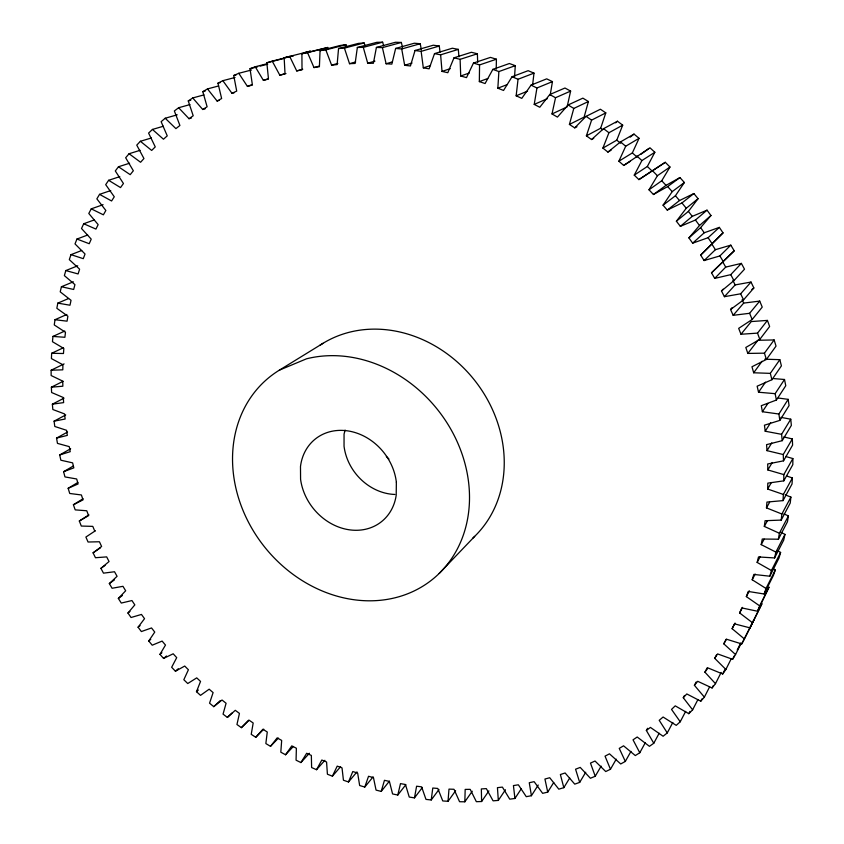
<?xml version="1.0" encoding="UTF-8"?>
<svg xmlns="http://www.w3.org/2000/svg" width="844" height="844" viewBox="0 0 844 844"><rect width="100%" height="100%" fill="white"/><g stroke="black" fill="none" stroke-linecap="round" stroke-linejoin="round"><path stroke-width="1.27" d="M64.091 363.912L51.136 370.21L51.136 375.527L62.751 381.129L62.846 386.204L51.379 387.196L51.611 392.513L63.311 397.524L63.627 402.609L52.37 404.181L52.834 409.509L64.587 413.929L65.125 419.014L54.09 421.167L54.786 426.473L66.57 430.303L67.33 435.377L56.548 438.099L57.466 443.385L69.261 446.624L70.231 451.667L59.713 454.948L60.852 460.212L72.637 462.86L73.818 467.871L63.595 471.701L64.956 476.923L76.688 478.981L78.081 483.95L68.164 488.307L69.735 493.476L81.404 494.964L83.007 499.88L73.407 504.754L75.19 509.871L86.784 510.768L88.578 515.621L79.325 521.012L81.309 526.055L92.787 526.371L94.781 531.171M95.393 530.76L85.888 537.048L88.071 542.017L99.434 541.764L101.607 546.479L93.083 552.831L95.467 557.726L106.682 556.892L109.045 561.534L100.911 568.35L103.485 573.15L114.52 571.757L117.073 576.304L109.33 583.573L112.094 588.268L122.95 586.316L125.672 590.768L118.35 598.47L121.293 603.059L131.938 600.559L134.829 604.895L127.94 613.018L131.052 617.502L141.465 614.443L144.535 618.673L138.078 627.197L141.37 631.555L151.53 627.957L154.758 632.072L148.755 640.976L152.215 645.206L162.111 641.081L165.487 645.069L159.959 654.343L163.567 658.436L173.178 653.794L176.712 657.645L171.659 667.266L175.425 671.223L184.73 666.053L188.402 669.767L183.834 679.726L187.748 683.534L196.726 677.869L200.534 681.424L196.473 691.7L200.524 695.351L209.164 689.189L213.11 692.597L209.555 703.179L213.743 706.66L222.025 700.014L226.087 703.263L223.059 714.119L227.363 717.432L235.276 710.31L239.453 713.402L236.953 724.511L241.384 727.655L248.896 720.069L253.189 722.981L251.227 734.333L255.774 737.297L262.874 729.258L267.274 731.991L265.849 743.564L270.502 746.339L277.18 737.878L281.674 740.42L280.809 752.194L285.557 754.768L291.792 745.885L296.381 748.238L296.065 760.191L300.907 762.565L306.678 753.27L311.352 755.433L311.615 767.544L316.532 769.707L321.828 760.022L326.575 761.984L327.409 774.222L332.409 776.185L337.21 766.12L342.02 767.871L343.434 780.225L348.498 781.966L352.792 771.543L357.656 773.083L359.649 785.532L364.777 787.041L368.543 776.28L373.459 777.609L376.055 790.111L381.224 791.398L384.453 780.31L389.411 781.417L392.587 793.961L397.798 795.016L400.478 783.622L405.468 784.498L409.245 797.063L414.478 797.875L416.598 786.207L421.61 786.851L425.977 799.395L431.231 799.964L432.782 788.032L437.804 788.454L442.762 800.956L448.027 801.283L448.987 789.108L454.009 789.288L459.569 801.726L464.833 801.8L465.181 789.414L470.203 789.351L476.354 801.694L481.607 801.515L481.344 788.929L486.344 788.623L493.086 800.84L498.319 800.407L497.443 787.663L502.402 787.104L509.744 799.173L514.935 798.477L513.426 785.595L518.353 784.793L526.266 796.673L531.414 795.723L529.262 782.726L534.136 781.671L542.639 793.339L547.724 792.115L544.929 779.033L549.739 777.735L558.802 789.161L563.824 787.674L560.374 774.539L565.111 772.977L574.743 784.139L579.68 782.388L575.566 769.222L580.218 767.407L590.399 778.263L595.242 776.248L590.473 763.092L595.02 761.024L605.739 771.543L610.465 769.253L605.043 756.15L609.484 753.829L620.72 763.968L625.33 761.425L619.243 748.385L623.558 745.822L635.3 755.559L639.784 752.753L633.032 739.829L637.209 737.012L649.437 746.318L653.773 743.247L646.367 730.471L650.407 727.401L663.099 736.242L667.277 732.919L659.217 720.322L663.089 717.02L676.234 725.355L680.232 721.778L671.529 709.403L675.232 705.858L688.799 713.676L692.618 709.846L683.281 697.724L686.794 693.947L700.763 701.206L704.381 697.133L694.412 685.307L697.735 681.308L712.072 687.966L715.48 683.661L704.909 672.162L708.021 667.952L722.696 673.987L725.882 669.461L714.71 658.331L717.6 653.91L732.592 659.301L735.535 654.554L723.793 643.824L726.452 639.203L741.718 643.919L744.419 638.961L732.117 628.685L734.533 623.864L750.042 627.883L752.479 622.735L739.639 612.934L741.813 607.933L757.522 611.235L759.684 605.886L746.349 596.613L748.248 591.444L764.126 593.997L766.014 588.479L752.194 579.765L753.819 574.437L769.823 576.209L771.427 570.533L757.152 562.42L758.503 556.945L774.592 557.937L775.889 552.113L761.204 544.623L762.269 539.021L778.39 539.211L779.381 533.26L764.316 526.424L765.086 520.716L781.206 520.083L781.882 514.017L766.468 507.877L766.943 502.064L783.01 500.619L783.369 494.447L767.65 489.035L767.818 483.137L783.791 480.848L783.823 474.602L792.864 458.556L785.669 456.477M792.864 458.556L792.822 464.664L783.791 480.848M514.545 76.899L515.283 65.663L509.375 63.522L492.843 69.377L485.089 83.535L479.339 81.594L479.561 64.925L496.399 59.207L496.23 69.208M346.778 47L345.913 44.711L340.259 45.471L320.055 50.651L319.401 66.708L313.979 67.562L307.554 52.666L301.909 53.731L302.015 69.778L296.708 70.917L289.682 56.411L284.164 57.793L285.019 73.776L279.828 75.2L272.232 61.127L266.852 62.794L268.445 78.682L263.391 80.38L255.247 66.76L250.024 68.712L252.324 84.463L247.44 86.426L238.778 73.291L233.725 75.517L236.71 91.089L231.984 93.315L222.848 80.686L217.974 83.176L221.634 98.537L217.077 101.006L207.497 88.915L202.803 91.658L207.118 106.777L202.739 109.488L192.748 97.946L188.265 100.932L193.202 115.765L189.014 118.698L178.643 107.737L174.36 110.954L179.899 125.471L175.911 128.626L165.202 118.244L161.13 121.684L167.249 135.863L163.462 139.218L152.447 129.438L148.597 133.088L155.254 146.898L151.677 150.443L140.389 141.286L136.76 145.126L143.944 158.545L140.579 162.27L129.069 153.735L125.661 157.765L133.341 170.762L130.198 174.666L118.476 166.764L115.301 170.952L123.446 183.517L120.523 187.579L108.633 180.31L105.7 184.667L114.278 196.779L111.587 200.977L99.55 194.363L96.86 198.857L105.848 210.483L103.379 214.819L91.247 208.848L88.799 213.479L98.157 224.62L95.931 229.083L83.714 223.755L81.509 228.513L91.226 239.137L89.221 243.716L76.962 239.042L75.01 243.895L85.044 254.002L83.282 258.675L71.001 254.656L69.292 259.614L79.61 269.183L78.091 273.941L65.821 270.565L64.355 275.608L74.947 284.628L73.66 289.471L61.422 286.738L60.209 291.845L71.044 300.316L69.978 305.222L57.814 303.123L56.843 308.303L67.889 316.215L67.066 321.174L54.987 319.707L54.259 324.94L65.484 332.272L64.893 337.283L52.94 336.439L52.455 341.704L63.838 348.466L63.469 353.509L51.653 353.288L51.41 358.584L62.92 364.766L62.794 369.83L51.136 370.21M786.481 475.942L792.389 477.957L792.031 483.992L783.01 500.619M532.691 84.316L533.988 73.133L528.144 70.685L512.055 76.741L503.541 90.456L497.844 88.198L498.878 71.571L515.283 65.663M365.283 46.473L364.144 42.96L358.394 43.403L338.549 48.551L337.125 64.587L331.597 65.146L325.816 49.88L320.055 50.651M550.172 95.172L552.451 81.615L546.69 78.851L531.045 85.138L521.792 98.368L516.159 95.805L518.037 79.262L533.988 73.133M785.12 494.816L790.902 497.105L790.237 503.045L781.206 520.083M383.63 45.776L382.638 42.2L376.814 42.327L357.35 47.475L355.134 63.437L349.522 63.69L344.415 48.108L338.549 48.551M576.958 126.737L574.722 127.866L569.405 124.437L584.101 117.126L588.416 101.523L582.877 98.147L568.117 104.972L557.441 117.094L552.008 113.951L567.105 106.924L570.618 91.089L564.963 88.019L549.75 94.56L539.78 107.251L534.231 104.403L536.942 87.987L552.451 81.615M783.907 513.89L788.433 515.927L787.452 521.761L778.39 539.211M402.461 47.296L401.364 42.453L395.477 42.263L376.403 47.433L373.396 63.279L367.71 63.226L363.3 47.359L357.35 47.475M552.008 113.951L555.542 97.714L570.618 91.089M780.573 532.153L784.983 534.389L783.707 540.097L774.592 557.937M421.346 49.849L420.259 43.73L414.32 43.223L395.646 48.435L391.848 64.112L386.109 63.754L382.416 47.633L376.403 47.433M345.133 430.113L344.057 434.069L344.046 446.254A50.176 43.392 51.1 0 0 394.887 494.457M569.405 124.437L573.793 108.443L588.416 101.523M777.377 550.615L780.594 552.44L779.023 558L769.823 576.209M440.062 52.222L439.26 46.04L433.299 45.207L415.037 50.492L410.437 65.969L404.666 65.283L401.712 48.973L395.646 48.435M593.743 138.353L591.56 139.545L586.39 135.831L591.602 120.122L605.802 112.885L600.4 109.224L586.074 116.356L574.722 127.866M586.39 135.831L600.664 128.225L605.802 112.885M773.199 568.708L775.277 570.016L773.42 575.418L764.126 593.997M458.936 56.854L458.324 49.385L452.352 48.224L434.512 53.615L429.111 68.828L423.319 67.836L421.135 51.357L415.037 50.492M611.088 150.221L607.912 152.078L602.901 148.101L608.935 132.73L622.703 125.155L617.46 121.219L603.555 128.678L591.56 139.545M602.901 148.101L616.774 140.167L622.703 125.155M477.683 62.53L477.387 53.773L471.416 52.286L454.009 57.803L447.816 72.711L442.024 71.402L440.621 54.818L434.512 53.615M630.384 161.246L623.705 165.445L618.874 161.215L625.71 146.223L639.066 138.3L634.002 134.09L620.519 141.897L607.912 152.078M618.874 161.215L632.346 152.933L639.066 138.3M496.399 59.207L490.448 57.392L473.473 63.057L466.5 77.616L460.718 75.992L460.117 59.333L454.009 57.803M744.419 638.961L761.984 603.608L750.042 627.883M732.592 659.301L734.333 655.809M737.245 649.986L740.726 643.001M759.684 605.886L769.063 587.086L757.522 611.235M735.535 654.554L740.737 644.12M741.718 643.919L754.072 619.538M725.882 669.461L731.178 658.89M722.696 673.987L724.933 669.535M766.014 588.479L775.277 570.016M715.48 683.661L721.145 672.446M712.072 687.966L713.212 685.718M771.427 570.533L780.594 552.44M700.763 701.206L701.923 698.927M704.381 697.133L709.582 686.932M775.889 552.113L784.983 534.389M692.618 709.846L697.935 699.539M688.799 713.676L689.991 711.376M739.639 612.934L742.53 607.385M723.793 643.824L726.167 639.256M732.117 628.685L735.04 623.051M746.349 596.613L749.366 590.821M779.381 533.26L788.433 515.927M714.71 658.331L716.524 654.86M764.854 359.185L779.835 359.671L770.308 373.364L753.681 372.774L751.972 366.76L766.384 359.47L776.026 346.114L774.138 339.953L764.432 353.161L747.826 353.425L745.811 347.464L759.8 339.372L769.633 326.501L767.428 320.403L757.522 333.116L740.99 334.256L738.669 328.358L752.183 319.486L762.237 307.111L759.716 301.086L749.588 313.303L733.172 315.318L730.556 309.505L743.564 299.873L753.85 287.983L751.023 282.054L740.652 293.796L724.405 296.687L721.493 290.98L733.953 280.609L744.503 269.204L741.38 263.391L730.746 274.648L714.71 278.404L711.524 272.823L734.217 250.816L730.809 245.15L719.879 255.932L704.118 260.553L700.657 255.11L723.034 232.902L719.341 227.384L708.095 237.702L692.65 243.177L688.926 237.892L700.615 227.616L710.964 215.505L707.019 210.167L695.445 220.031L680.359 226.34L676.382 221.233L688.398 211.39L698.072 198.688L693.874 193.54L681.941 202.961L667.277 210.093L663.067 205.187L675.422 195.755L684.389 182.504L679.947 177.578L667.657 186.566L653.435 194.5L649.004 189.805L661.728 180.774L669.967 167.017L665.294 162.312L638.897 179.603L634.255 175.13L641.894 160.571L654.838 152.268L649.964 147.795L623.705 165.445M680.232 721.778L685.666 711.386M752.194 579.765L755.19 574.068M704.909 672.162L707.23 667.741M634.255 175.13L647.348 166.479L654.838 152.268M694.412 685.307L696.194 681.952M757.152 562.42L760.117 556.829M667.277 732.919L672.826 722.453M683.281 697.724L684.484 695.467M781.882 514.017L790.902 497.105M653.773 743.247L659.164 733.267M761.204 544.623L764.147 539.158M783.369 494.447L792.389 477.957M639.784 752.753L645.291 742.72M764.316 526.424L767.449 520.727M646.367 730.471L647.58 728.277M625.33 761.425L630.974 751.36M766.468 507.877L769.601 502.307M610.465 769.253L616.247 759.157M783.823 474.602L767.84 469.939L767.692 463.978L783.527 460.845L792.6 445.115L792.326 438.943L783.802 436.928M767.65 489.035L771.405 482.504M783.527 460.845L783.232 454.536L792.326 438.943M595.242 776.248L601.15 766.12M767.84 469.939L772.239 462.523M649.004 189.805L657.413 175.721L669.967 167.017M579.68 782.388L585.725 772.249M783.232 454.536L767.027 450.654L766.574 444.64L782.219 440.673L791.356 425.397L790.754 419.194L780.911 417.369M782.219 440.673L781.586 434.322L790.754 419.194M563.824 787.674L569.7 778.041M767.027 450.654L771.764 442.921M547.724 792.115L553.738 782.483M781.586 434.322L765.213 431.231L764.442 425.197L779.845 420.386L789.077 405.574L788.148 399.349L778.231 398.02M779.845 420.386L778.885 414.014L788.148 399.349M765.213 431.231L770.667 422.654M531.414 795.723L538.24 785.025M778.885 414.014L762.385 411.735L761.299 405.69L776.417 400.045L785.764 385.719L784.509 379.494L773.294 378.555M514.935 798.477L521.212 788.876M776.417 400.045L775.13 393.673L784.509 379.494M762.385 411.735L767.892 403.421M498.319 800.407L505.45 789.762M663.067 205.187L672.214 191.63L684.389 182.504M775.13 393.673L758.534 392.228L757.142 386.193L771.933 379.716L781.407 365.874L779.835 359.671M481.607 801.515L488.887 790.902M758.534 392.228L765.519 382.163M464.833 801.8L472.26 791.229M448.027 801.283L455.612 790.765M753.681 372.774L762.079 361.243M431.231 799.964L438.975 789.509M414.478 797.875L422.369 787.484M676.382 221.233L686.267 208.246L698.072 198.688M747.826 353.425L757.923 340.269L774.138 339.953M397.798 795.016L405.837 784.688M381.224 791.398L389.411 781.154M740.99 334.256L751.276 321.564L767.428 320.403M364.777 787.041L373.111 776.881M348.498 781.966L356.98 771.891M688.926 237.892L699.497 225.506L710.964 215.505M733.172 315.318L743.68 303.091L759.716 301.086M332.409 776.185L340.628 766.668M730.556 309.505L732.181 307.649M316.532 769.707L324.887 760.296M300.907 762.565L309.4 753.249M724.405 296.687L735.145 284.913L751.023 282.054M721.493 290.98L723.16 289.186M285.557 754.768L293.322 746.476M700.657 255.11L723.034 232.902M439.154 573.477L474.676 536.373M270.502 746.339L278.383 738.141M714.71 278.404L725.713 267.094L741.38 263.391M255.774 737.297L263.771 729.184M711.524 272.823L734.217 250.816M241.384 727.655L248.6 720.533M227.363 717.432L231.942 713.043M704.118 260.553L715.406 249.697L730.809 245.15M213.743 706.66L220.231 700.604M615.656 122.855L617.46 121.219M196.473 691.7L198.361 690.002M692.65 243.177L704.244 232.765L719.341 227.384M175.425 671.223L178.306 668.743M163.567 658.436L166.49 655.999M680.359 226.34L692.27 216.359L707.019 210.167M159.959 654.343L161.911 652.718M630.204 137.15L634.002 134.09M148.755 640.976L150.738 639.383M138.078 627.197L140.072 625.626M667.277 210.093L679.525 200.534L693.874 193.54M127.94 613.018L129.955 611.478M118.35 598.47L122.422 595.442M751.899 289.439L753.85 287.983M653.435 194.5L666.043 185.342L679.947 177.578M109.33 583.573L114.478 579.86M641.029 154.199L648.973 148.512M100.911 568.35L105.067 565.438M93.083 552.831L100.425 547.84M638.897 179.603L665.294 162.312M79.325 521.012L88.905 514.861M73.407 504.754L83.071 498.741M279.396 370.136L306.541 358.795A129.881 110.437 51.1 0 1 469.359 503.615A129.881 110.437 51.1 0 1 295.643 576.241A129.881 110.437 51.1 0 1 279.396 370.136L323.052 343.297M68.164 488.307L77.891 482.43M63.595 471.701L73.386 465.962M59.713 454.948L70.664 448.723M56.548 438.099L67.562 432.022M54.09 421.167L65.716 414.953M52.37 404.181L64.049 398.136M51.379 387.196L63.11 381.298M51.653 353.288L63.469 347.717M52.94 336.439L64.777 331.038M54.987 319.707L66.855 314.464M534.231 104.403L547.366 98.674M57.814 303.123L68.522 298.554M61.422 286.738L73.333 281.812M516.159 95.805L527.553 91.152M65.821 270.565L77.722 265.797M71.001 254.656L81.71 250.499M497.844 88.198L507.202 84.59M76.962 239.042L87.67 235.022M479.339 81.594L487.737 78.524M83.714 223.755L94.401 219.883M91.247 208.848L103.095 204.691M460.718 75.992L469.317 73.006M99.55 194.363L110.743 190.554M442.024 71.402L450.242 68.68M108.633 180.31L119.785 176.639M460.117 59.333L477.387 53.773M118.476 166.764L129.575 163.219M423.319 67.836L430.524 65.547M289.112 57.065L293.332 55.757L272.232 61.127M129.069 153.735L140.115 150.316M404.666 65.283L412.03 63.026M440.621 54.818L458.324 49.385M140.389 141.286L151.382 137.983M386.109 63.754L392.386 61.897M152.447 129.438L163.356 126.252M189.014 118.698L191.504 117.97M421.135 51.357L439.26 46.04M202.739 109.488L205.208 108.77M367.71 63.226L374.915 61.148M165.202 118.244L177.229 114.816M217.077 101.006L219.514 100.32M349.522 63.69L355.641 61.971M401.712 48.973L420.259 43.73M178.643 107.737L189.974 104.582M331.597 65.146L337.822 63.416M231.984 93.315L234.4 92.64M313.979 67.562L319.043 66.17M247.44 86.426L252.483 85.033M279.828 75.2L285.979 73.523M296.708 70.917L302.764 69.261M382.416 47.633L401.364 42.453M188.265 100.932L190.765 100.246M263.391 80.38L268.381 79.02M192.748 97.946L203.974 94.897M202.803 91.658L205.282 91.004M363.3 47.359L382.638 42.2M207.497 88.915L218.607 85.961M222.848 80.686L235.043 77.49M217.974 83.176L220.421 82.533M344.415 48.108L364.144 42.96M238.778 73.291L251.533 69.999M233.725 75.517L236.141 74.894M250.024 68.712L257.62 66.771M260.142 66.117L267.738 64.176M325.816 49.88L345.913 44.711M266.852 62.794L284.312 58.341M307.554 52.666L327.999 47.443L301.909 53.731M255.247 66.76L266.577 63.859M284.164 57.793L310.465 51.136L305.053 52.486M473.473 63.057L479.561 64.925M492.843 69.377L498.878 71.571M512.055 76.741L518.037 79.262M531.045 85.138L536.942 87.987M549.75 94.56L555.542 97.714M568.117 104.972L573.793 108.443M586.074 116.356L591.602 120.122M600.664 128.225L602.69 129.67M603.555 128.678L608.935 132.73M616.774 140.167L620.678 143.258M620.519 141.897L625.71 146.223M632.346 152.933L637.062 157.047M636.882 155.992L641.894 160.571M647.348 166.479L651.874 170.836M386.352 456.477L388.936 458.999M652.623 170.889L657.413 175.721M661.728 180.774L666.043 185.342M667.657 186.566L672.214 191.63M675.422 195.755L679.525 200.534M681.941 202.961L686.267 208.246M688.398 211.39L692.27 216.359M695.445 220.031L699.497 225.506M700.615 227.616L704.244 232.765M708.095 237.702L711.882 243.357M712.041 244.391L715.406 249.697M719.879 255.932L723.382 261.745M722.612 261.661L725.713 267.094M730.746 274.648L733.953 280.609M732.887 280.461L735.145 284.913M740.652 293.796L743.564 299.873M742.15 299.694L743.68 303.091M749.588 313.303L752.183 319.486M757.522 333.116L759.8 339.372M764.432 353.161L766.384 359.47M770.308 373.364L771.933 379.716M319.855 345.344A123.329 106.639 51.1 0 1 474.455 380.106A123.329 106.639 51.1 0 1 472.84 538.113M396.363 482.219L396.205 495.217A52.95 44.996 51.1 0 1 348.266 529.642A52.95 44.996 51.1 0 1 300.58 479.297L300.485 466.542A52.95 44.996 51.1 0 1 348.435 430.989A52.95 44.996 51.1 0 1 396.363 482.219"/></g></svg>
